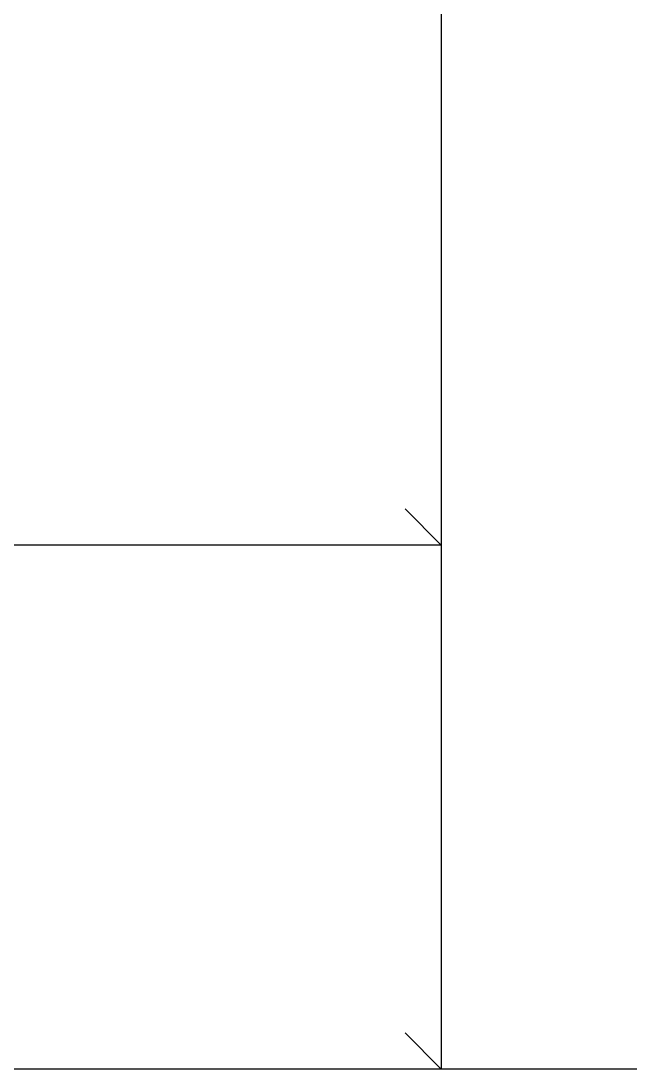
# Model space of a CAD drawing. Header units: inches. Extents: x -16404 to 14624, y -1591 to 16152.
# Drawn here: x 7554.9 to 7622.3, y 12000 to 12116 of the extents above; entities that cross this region are included whole.
import ezdxf

# ---------------------------------------------------------------- set-up
doc = ezdxf.new("R2010")
doc.units = ezdxf.units.IN
doc.header["$LTSCALE"] = 24
doc.header["$MEASUREMENT"] = 0
doc.linetypes.add('DASHED2', pattern=[0.375, 0.25, -0.125])
doc.layers.get('0').update_dxf_attribs({"linetype": 'CONTINUOUS'})
doc.layers.add('S-ANNO-GRID-NONPLOT', color=251, linetype='CONTINUOUS', plot=False)

# ---------------------------------------------------------------- blocks, each defined once
blk = doc.blocks.new('Se_30x42_DETAILS_GRID')
for p, q in [((37.07, 21.75), (37.07, 14.5)), ((37.07, 14.5), (37.07, 7.25)), ((37.07, 7.25), (29.656, 7.25)), ((37.07, 7.25), (37.07, 0)), ((37.07, 0), (29.656, 0))]:
    blk.add_line(p, q)
at = {"linetype": 'DASHED2', "ltscale": 0.5}
for p, q in [((37.07, 7.25), (36.57, 7.75)), ((37.07, 0), (36.57, 0.5))]:
    blk.add_line(p, q, dxfattribs=at)

msp = doc.modelspace()

# ---------------------------------------------------------------- linework, layer by layer
at = {"layer": 'S-ANNO-GRID-NONPLOT'}
msp.add_line((10429.06095, 12000), (6519.53048, 12000), dxfattribs=at)

# ---------------------------------------------------------------- block references
at = {"layer": 'S-ANNO-GRID-NONPLOT', "xscale": 8, "yscale": 8, "zscale": 8}
msp.add_blockref('Se_30x42_DETAILS_GRID', (7304.87897, 12000), dxfattribs=at)

doc.saveas('drawing.dxf')
